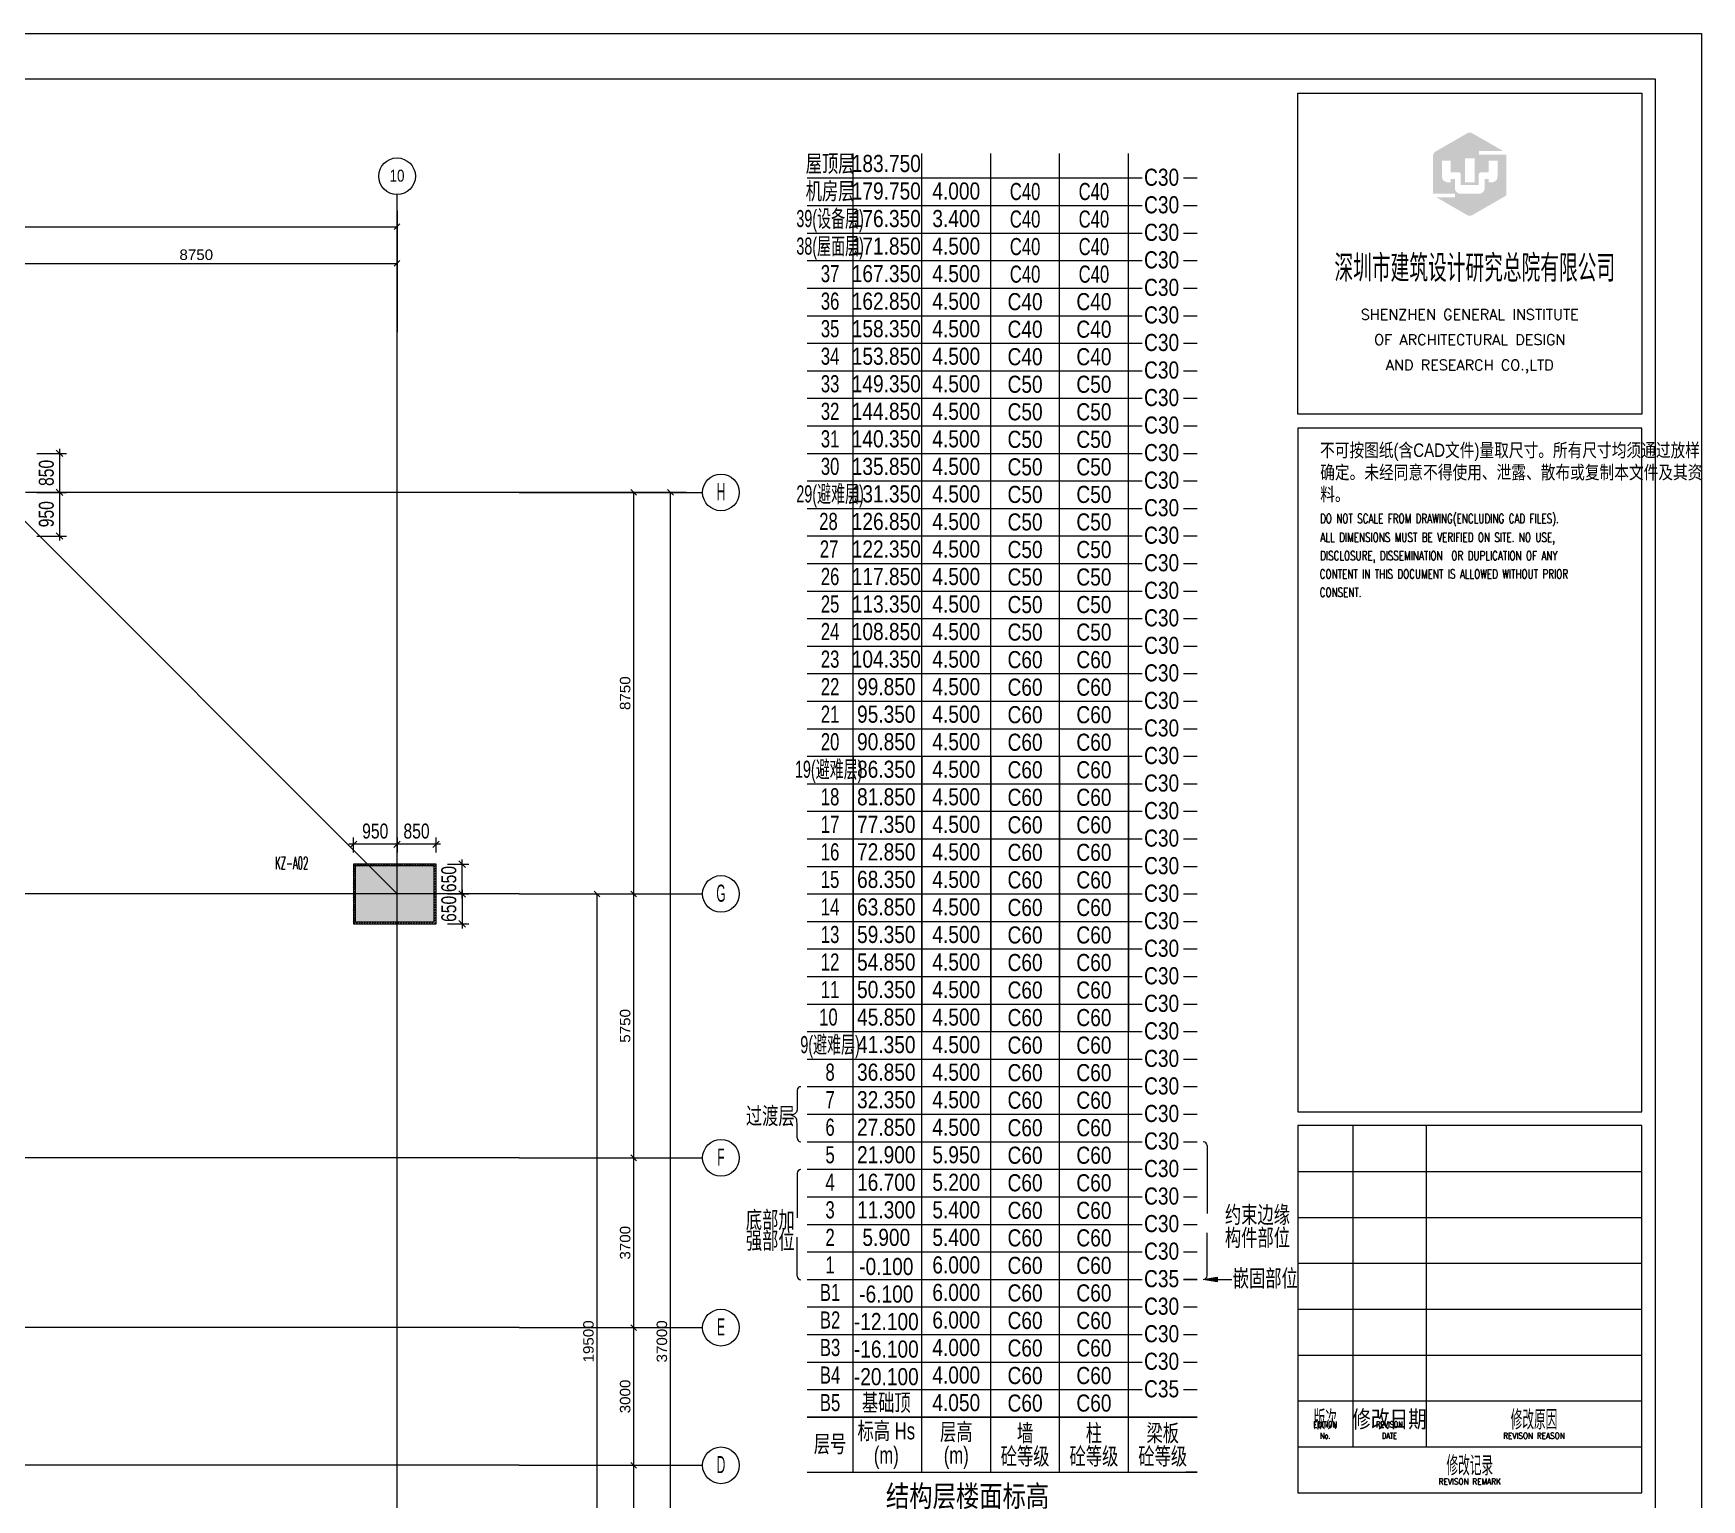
# Model space of a CAD drawing. Header units: millimetres. Extents: x 8533 to 398112, y -117646 to 105276.
# Drawn here: x 361755 to 398112, y 50654 to 82604 of the extents above; entities that cross this region are included whole.
import ezdxf

# ---------------------------------------------------------------- set-up
doc = ezdxf.new("R2010")
doc.units = ezdxf.units.MM
doc.linetypes.add('IMPORT-A-D0TE-BF$0$DOTE', pattern=[0])
doc.linetypes.add('IMPORT-colu-10F-19F$0$DOTE', pattern=[0])
for name, color, linetype, lineweight in [('A-D0TE-BF$0$A-Axis', 3, 'Continuous', 13), ('A-D0TE-BF$0$A-Axis-GRID', 1, 'IMPORT-A-D0TE-BF$0$DOTE', 13), ('A-D0TE-BF$0$A-Axis-结构用', 3, 'Continuous', 13), ('A1$0$TK', 4, 'Continuous', 13), ('A1$0$VHBoundary', 4, 'Continuous', 13), ('colu-10F-19F$0$A-Axis-grid', 1, 'IMPORT-colu-10F-19F$0$DOTE', 13), ('colu-10F-19F$0$S-COLU-STEEL', 104, 'Continuous', 13), ('colu-10F-19F$0$S-hatch', 253, 'Continuous', 13), ('S-colu_text', 7, 'Continuous', 13), ('S-dim', 3, 'Continuous', 13), ('S-text', 7, 'Continuous', 13), ('XR-层高表$0$-S-table', 103, 'Continuous', 13), ('XR-层高表$0$-S-text', 7, 'Continuous', 13), ('塔楼_STR_10F-19F_墙住_20241022_20250305_dwg', 8, 'Continuous', 13)]:
    doc.layers.add(name, color=color, linetype=linetype, lineweight=lineweight)
doc.styles.add('Arial_10', font='arial.ttf', dxfattribs={"width": 0.75, "height": 326.200771})
doc.styles.add('Arial_15', font='arial.ttf', dxfattribs={"width": 0.8, "height": 2.935807})
doc.styles.add('Arial_16', font='arial.ttf', dxfattribs={"width": 0.8, "height": 3.728009})
doc.styles.add('Arial_17', font='arial.ttf', dxfattribs={"width": 0.6, "height": 3.728009})
doc.styles.add('Arial_18', font='arial.ttf', dxfattribs={"width": 0.8, "height": 298.240705})
doc.styles.add('Arial_19', font='arial.ttf', dxfattribs={"width": 0.8, "height": 372.800881})
doc.styles.add('Arial_2', font='arial.ttf', dxfattribs={"width": 0.5, "height": 326.200771})
doc.styles.add('Arial_3', font='arial.ttf', dxfattribs={"width": 1.035349, "height": 252.601612})
doc.styles.add('Arial_4', font='arial.ttf', dxfattribs={"width": 0.697103, "height": 202.912576})
doc.styles.add('Arial_5', font='arial.ttf', dxfattribs={"width": 0.8, "height": 326.200771})
doc.styles.add('RomanC', font='romanc__.ttf', dxfattribs={"width": 0.9, "height": 1.3})
doc.styles.add('RomanC_1', font='romanc__.ttf', dxfattribs={"height": 2.3})
doc.styles.add('RomanC_2', font='romanc__.ttf', dxfattribs={"width": 0.7, "height": 2})
doc.styles.add('RomanC_3', font='romanc__.ttf', dxfattribs={"width": 0.8, "height": 1.3})
doc.styles.add('RomanD', font='romand__.ttf', dxfattribs={"width": 0.5, "height": 450})
doc.styles.add('黑体', font='simhei.ttf', dxfattribs={"width": 0.575, "height": 5.2})

# ---------------------------------------------------------------- blocks, each defined once
blk = doc.blocks.new('塔楼_STR_10F-19F_墙住_20241022_20250305_dwg_A-D0TE-BF-1618069-10F_STR_45_850_')
at = {"layer": 'A-D0TE-BF$0$A-Axis'}
for p, q in [((36938, 14478), (37062, 14601)), ((0, 14539), (37000, 14539)), ((37000, 12239), (37000, 14089)), ((0, 13739), (37000, 13739)), ((36938, 13678), (37062, 13801)), ((39660, 8750), (42510, 8750)), ((42098, 8812), (42222, 8688)), ((42160, -28250), (42160, 8750)), ((42898, 8812), (43022, 8688)), ((42960, -28250), (42960, 8750)), ((39660, 0), (43660, 0)), ((41810, 0), (42510, 0)), ((42098, 62), (42222, -62)), ((39660, -5750), (43660, -5750)), ((41810, -5750), (42510, -5750)), ((42098, -5688), (42222, -5812)), ((39660, -9450), (43660, -9450)), ((41810, -9450), (42510, -9450)), ((42098, -9388), (42222, -9512)), ((39660, -12450), (43660, -12450)), ((41810, -12450), (42510, -12450)), ((42098, -12388), (42222, -12512))]:
    blk.add_line(p, q, dxfattribs=at)
at = {"layer": 'A-D0TE-BF$0$A-Axis', "flags": 128}
for points in [[(37000, 14889), (37000, 12239), (37000, 15239)], [(43310, 8750), (39660, 8750), (43660, 8750)]]:
    blk.add_lwpolyline(points, dxfattribs=at)
at = {"layer": 'A-D0TE-BF$0$A-Axis'}
for centre in [(37000, 15639), (44060, 8750), (44060, 0), (44060, -5750), (44060, -9450), (44060, -12450)]:
    blk.add_circle(centre, 400, dxfattribs=at)
at = {"layer": 'A-D0TE-BF$0$A-Axis-GRID', "linetype": 'Continuous'}
for p, q in [((37000, 650), (37000, 12239)), ((39660, 8750), (28900, 8750)), ((37000, -650), (37000, 650)), ((36050, 0), (28650, 0)), ((37850, 0), (36050, 0)), ((39660, 0), (37850, 0)), ((37000, -18850), (37000, -650)), ((39660, -5750), (28650, -5750)), ((39660, -9450), (28650, -9450)), ((39660, -12450), (28650, -12450))]:
    blk.add_line(p, q, dxfattribs=at)
at = {"layer": 'A-D0TE-BF$0$A-Axis-结构用'}
for p, q in [((40478, 0), (41710, 0)), ((41298, 62), (41422, -62)), ((41360, -19500), (41360, 0))]:
    blk.add_line(p, q, dxfattribs=at)
at = {"layer": 'A-D0TE-BF$0$A-Axis', "color": 7, "attachment_point": 2, "line_spacing_factor": 0.941778}
for s, insert, char_height, width, style in [('10', (37000, 15782), 261, 490.33, 'Arial_5'), ('8750', (32625, 14043), 228.3, 858.09, 'Arial_3'), ('\\fArial|b0|i0|c134|p34|;H', (44060, 8953), 372.8, 350.24, 'Arial_2'), ('\\fArial|b0|i0|c134|p34|;G', (44060, 203), 372.8, 350.24, 'Arial_2'), ('\\fArial|b0|i0|c134|p34|;F', (44060, -5547), 372.8, 350.24, 'Arial_2'), ('\\fArial|b0|i0|c134|p34|;E', (44060, -9247), 372.8, 350.24, 'Arial_2'), ('\\fArial|b0|i0|c134|p34|;D', (44060, -12247), 372.8, 350.24, 'Arial_2')]:
    blk.add_mtext(s, dxfattribs=dict(at, insert=insert, char_height=char_height, width=width, style=style))
at = {"layer": 'A-D0TE-BF$0$A-Axis', "color": 7, "char_height": 228.3, "attachment_point": 2, "rotation": 90, "line_spacing_factor": 0.941778, "style": 'Arial_3'}
for s, insert, width in [('8750', (41857, 4375), 858.09), ('5750', (41857, -2875), 858.09), ('3700', (41857, -7600), 858.09), ('37000', (42657, -9750), 1072.61), ('3000', (41857, -10950), 858.09)]:
    blk.add_mtext(s, dxfattribs=dict(at, insert=insert, width=width))
at = {"layer": 'A-D0TE-BF$0$A-Axis-结构用', "color": 7, "insert": (41057, -9750), "char_height": 228.3, "width": 1072.61, "attachment_point": 2, "rotation": 90, "line_spacing_factor": 0.941778, "style": 'Arial_3'}
blk.add_mtext('19500', dxfattribs=at)
blk = doc.blocks.new('塔楼_STR_10F-19F_墙住_20241022_20250305_dwg__ArchTick-1618071-10F_STR_45_850_')
at = {"layer": 'S-dim'}
blk.add_line((-0.71, -0.71), (0.71, 0.71), dxfattribs=at)
blk = doc.blocks.new('塔楼_STR_10F-19F_墙住_20241022_20250305_dwg_colu-10F-19F-1618073-10F_STR_45_850_')
at = {"layer": 'colu-10F-19F$0$S-hatch'}
h = blk.add_hatch(dxfattribs=at)
h.set_pattern_fill('FP_16', color=256, style=0, pattern_type=2)
h.set_pattern_definition([(45, (0, 50), (-28.28427, 28.28427), [])])
h.paths.add_polyline_path([(36090, -650), (37850, -650), (37850, 650), (36050, 650), (36050, -650)], flags=0)
h.paths.add_polyline_path([(37310, -610), (36090, -610), (36090, 610), (37810, 610), (37810, -610)], flags=0)
blk.add_hatch(color=256, dxfattribs=at).paths.add_polyline_path([(36090, -610), (37810, -610), (37810, 610), (36090, 610), (36090, 200)], flags=0)
at = {"layer": 'colu-10F-19F$0$A-Axis-grid', "linetype": 'Continuous'}
blk.add_line((28256, 8750), (37000, 0), dxfattribs=at)
at = {"layer": 'colu-10F-19F$0$S-COLU-STEEL', "flags": 128}
for points in [[(37850, 650), (36050, 650), (36050, -650), (37850, -650)], [(37810, 610), (36090, 610), (36090, -610), (37810, -610)]]:
    blk.add_lwpolyline(points, close=True, dxfattribs=at)
blk = doc.blocks.new('塔楼_STR_10F-19F_墙住_20241022_20250305_dwg-1618068-10F_STR_45_850_')
at = {"layer": 'A1$0$TK'}
h = blk.add_hatch(color=256, dxfattribs=at)
h.paths.add_polyline_path([(60379, 554776), (60405, 554779), (60429, 554789), (61179, 555222), (61179, 556106), (60579, 556106), (60579, 556186), (61110, 556186), (60429, 556579), (60405, 556589), (60379, 556592), (60354, 556589), (60329, 556579), (59629, 556175), (59609, 556159), (59593, 556138), (59583, 556114), (59579, 556088), (59579, 555262), (60059, 555261), (60059, 555182), (59649, 555182), (60329, 554789), (60354, 554779)], flags=0)
h.paths.add_polyline_path([(60179, 555257), (60145, 555262), (60117, 555274), (60091, 555294), (60071, 555319), (60059, 555350), (60054, 555382), (60054, 555577), (59964, 555577), (59964, 555507), (59899, 555507), (59867, 555511), (59837, 555524), (59811, 555544), (59791, 555569), (59779, 555600), (59774, 555632), (59774, 555977), (59964, 555977), (59964, 555727), (60134, 555727), (60146, 555724), (60159, 555718), (60169, 555709), (60177, 555698), (60182, 555686), (60184, 555672), (60184, 555447), (60574, 555447), (60574, 555669), (60576, 555683), (60581, 555696), (60588, 555708), (60599, 555717), (60612, 555724), (60626, 555727), (60704, 555727), (60794, 555727), (60794, 555977), (60984, 555977), (60984, 555632), (60980, 555600), (60968, 555569), (60948, 555544), (60922, 555524), (60892, 555511), (60859, 555507), (60794, 555507), (60794, 555577), (60704, 555577), (60704, 555382), (60700, 555350), (60688, 555319), (60668, 555294), (60642, 555274), (60612, 555261), (60579, 555257), (60329, 555257)], flags=0)
h.paths.add_polyline_path([(60484, 555507), (60274, 555507), (60274, 556027), (60484, 556027), (60484, 555511)], flags=0)
at = {"layer": 'XR-层高表$0$-S-text'}
blk.add_hatch(color=256, dxfattribs=at).paths.add_polyline_path([(54872, 531551), (54572, 531601), (54872, 531651)], flags=0)
at = {"layer": 'A1$0$TK'}
for p, q in [((57829, 534952), (57829, 527952)), ((59429, 534952), (59429, 527952)), ((56629, 533952), (64129, 533952)), ((56629, 532952), (64129, 532952)), ((56629, 531952), (64129, 531952)), ((56629, 530952), (64129, 530952)), ((56629, 529952), (64129, 529952)), ((56629, 528952), (64129, 528952)), ((56629, 527952), (64129, 527952))]:
    blk.add_line(p, q, dxfattribs=at)
at = {"layer": 'A1$0$TK', "flags": 128}
for points in [[(-18671, 558752), (65429, 558752), (65429, 499352), (-18671, 499352)], [(-16171, 557752), (-16171, 500352), (64429, 500352), (64429, 557752)], [(56629, 557452), (64129, 557452), (64129, 550452), (56629, 550452)], [(56629, 535252), (64129, 535252), (64129, 550152), (56629, 550152)], [(56629, 526952), (64129, 526952), (64129, 534952), (56629, 534952)]]:
    blk.add_lwpolyline(points, close=True, dxfattribs=at)
at = {"layer": 'A1$0$VHBoundary', "flags": 128}
blk.add_lwpolyline([(-18671, 558752), (65429, 558752), (65429, 499352), (-18671, 499352)], close=True, dxfattribs=at)
at = {"layer": 'S-dim'}
for p, q in [((29150, 549600), (29796, 549600)), ((29646, 549700), (29646, 548650)), ((29646, 548850), (29646, 547700)), ((29150, 547800), (29796, 547800)), ((37100, 541082), (35950, 541082)), ((36050, 540900), (36050, 541232)), ((37950, 541082), (36900, 541082)), ((37850, 540900), (37850, 541232)), ((38100, 540650), (38568, 540650)), ((38100, 539350), (38568, 539350))]:
    blk.add_line(p, q, dxfattribs=at)
at = {"layer": 'S-dim', "flags": 128}
for points in [[(29796, 548750), (29150, 548750)], [(37000, 541232), (37000, 540900)], [(38568, 540000), (38100, 540000)]]:
    blk.add_lwpolyline(points, close=True, dxfattribs=at)
for points in [[(38418, 540100), (38418, 540000), (38418, 540650), (38418, 540750)], [(38418, 539900), (38418, 540000), (38418, 539350), (38418, 539250)]]:
    blk.add_lwpolyline(points, dxfattribs=at)
at = {"layer": 'S-text', "color": 1}
for p, q in [((46938, 543001), (46938, 537013)), ((48438, 543001), (48438, 537013)), ((49938, 543001), (49938, 537013)), ((51438, 543001), (51438, 537013)), ((52938, 543001), (52938, 537013))]:
    blk.add_line(p, q, dxfattribs=at)
at = {"layer": 'XR-层高表$0$-S-table'}
for p, q in [((46938, 527401), (46938, 556132)), ((48438, 527401), (48438, 556132)), ((49938, 527401), (49938, 556132)), ((51438, 527401), (51438, 556132)), ((52938, 527401), (52938, 556132)), ((45938, 555601), (53238, 555601)), ((54138, 555601), (54438, 555601)), ((45938, 555001), (53238, 555001)), ((54138, 555001), (54438, 555001)), ((45938, 554401), (53238, 554401)), ((54138, 554401), (54438, 554401)), ((45938, 553801), (53238, 553801)), ((54138, 553801), (54438, 553801)), ((45938, 553201), (53238, 553201)), ((54138, 553201), (54438, 553201)), ((45938, 552601), (53238, 552601)), ((54138, 552601), (54438, 552601)), ((45938, 552001), (53238, 552001)), ((54138, 552001), (54438, 552001)), ((45938, 551401), (53238, 551401)), ((54138, 551401), (54438, 551401)), ((45938, 550801), (53238, 550801)), ((54138, 550801), (54438, 550801)), ((45938, 550201), (53238, 550201)), ((54138, 550201), (54438, 550201)), ((45938, 549601), (53238, 549601)), ((54138, 549601), (54438, 549601)), ((45938, 549001), (53238, 549001)), ((54138, 549001), (54438, 549001)), ((45938, 548401), (53238, 548401)), ((54138, 548401), (54438, 548401)), ((45938, 547801), (53238, 547801)), ((54138, 547801), (54438, 547801)), ((45938, 547201), (53238, 547201)), ((54138, 547201), (54438, 547201)), ((45938, 546601), (53238, 546601)), ((54138, 546601), (54438, 546601)), ((45938, 546001), (53238, 546001)), ((54138, 546001), (54438, 546001)), ((45938, 545401), (53238, 545401)), ((54138, 545401), (54438, 545401)), ((45938, 544801), (53238, 544801)), ((54138, 544801), (54438, 544801)), ((45938, 544201), (53238, 544201)), ((54138, 544201), (54438, 544201)), ((45938, 543601), (53238, 543601)), ((54138, 543601), (54438, 543601)), ((45938, 543001), (53238, 543001)), ((54138, 543001), (54438, 543001)), ((45938, 542401), (53238, 542401)), ((54138, 542401), (54438, 542401)), ((45938, 541801), (53238, 541801)), ((54138, 541801), (54438, 541801)), ((45938, 541201), (53238, 541201)), ((54138, 541201), (54438, 541201)), ((45938, 540601), (53238, 540601)), ((54138, 540601), (54438, 540601)), ((45938, 540001), (53238, 540001)), ((54138, 540001), (54438, 540001)), ((45938, 539401), (53238, 539401)), ((54138, 539401), (54438, 539401)), ((45938, 538801), (53238, 538801)), ((54138, 538801), (54438, 538801)), ((45938, 538201), (53238, 538201)), ((54138, 538201), (54438, 538201)), ((45938, 537601), (53238, 537601)), ((54138, 537601), (54438, 537601)), ((45938, 537001), (53238, 537001)), ((54138, 537001), (54438, 537001)), ((45938, 536401), (53238, 536401)), ((54138, 536401), (54438, 536401)), ((45718, 535719), (45718, 535422)), ((45938, 535801), (53238, 535801)), ((54138, 535801), (54438, 535801)), ((45938, 535201), (53238, 535201)), ((54138, 535201), (54438, 535201)), ((45718, 534683), (45718, 535001)), ((45938, 534601), (53238, 534601)), ((54138, 534601), (54438, 534601)), ((54653, 534519), (54653, 533036)), ((45722, 533913), (45722, 532941)), ((45938, 534001), (53238, 534001)), ((54138, 534001), (54438, 534001)), ((45938, 533401), (53238, 533401)), ((54138, 533401), (54438, 533401)), ((45938, 532801), (53238, 532801)), ((54138, 532801), (54438, 532801)), ((45722, 531675), (45722, 532520)), ((54653, 531682), (54653, 532615)), ((45938, 532201), (53238, 532201)), ((54138, 532201), (54438, 532201)), ((45938, 531601), (53238, 531601)), ((45938, 531001), (53238, 531001)), ((54138, 531001), (54438, 531001)), ((45938, 530401), (53238, 530401)), ((54138, 530401), (54438, 530401)), ((45938, 529801), (53238, 529801)), ((54138, 529801), (54438, 529801)), ((45938, 529201), (53238, 529201)), ((54138, 529201), (54438, 529201))]:
    blk.add_line(p, q, dxfattribs=at)
at = {"layer": 'XR-层高表$0$-S-table', "flags": 128}
for points in [[(54438, 531601), (54138, 531601)], [(54438, 528601), (45938, 528601)]]:
    blk.add_lwpolyline(points, close=True, dxfattribs=at)
blk.add_lwpolyline([(45938, 527401), (54438, 527401), (54188, 527401)], dxfattribs=at)
at = {"layer": 'XR-层高表$0$-S-table'}
for centre, start, end in [((45799, 535719), 90, 180), ((45799, 534683), 180, 270), ((54572, 534519), 0, 90), ((45803, 533913), 90, 180), ((45803, 531675), 180, 270), ((54572, 531682), 270, 0)]:
    blk.add_arc(centre, 81.2, start, end, dxfattribs=at)
for points, knots in [([(45718, 535422), (45723, 535335), (45731, 535215), (45624, 535190), (45602, 535176)], [0, 0, 0, 0, 216.521367, 295.513894, 295.513894, 295.513894, 295.513894]), ([(45718, 535001), (45717, 535055), (45715, 535133), (45628, 535166), (45602, 535176)], [0.000353, 0.000353, 0.000353, 0.000353, 182.068607, 261.061135, 261.061135, 261.061135, 261.061135])]:
    blk.add_open_spline(points, degree=3, knots=knots, dxfattribs=at)
at = {"layer": 'XR-层高表$0$-S-text'}
for p, q in [((54572, 531601), (54872, 531651)), ((54872, 531551), (54572, 531601)), ((54872, 531651), (54872, 531551)), ((54872, 531601), (55192, 531601))]:
    blk.add_line(p, q, dxfattribs=at)
for name in ['塔楼_STR_10F-19F_墙住_20241022_20250305_dwg_A-D0TE-BF-1618069-10F_STR_45_850_', '塔楼_STR_10F-19F_墙住_20241022_20250305_dwg_colu-10F-19F-1618073-10F_STR_45_850_']:
    blk.add_blockref(name, (0, 540000))
at = {"xscale": 100, "yscale": 100, "zscale": 100}
for p, rotation in [((29646, 549600), 90), ((29646, 548750), 90), ((29646, 548750), 270), ((29646, 547800), 270), ((36050, 541082), 180), ((37000, 541082), 180), ((38418, 540650), 270), ((38418, 540000), 90), ((38418, 540000), 270), ((38418, 539350), 90)]:
    blk.add_blockref('塔楼_STR_10F-19F_墙住_20241022_20250305_dwg__ArchTick-1618071-10F_STR_45_850_', p, dxfattribs=dict(at, rotation=rotation))
for p in [(37000, 541082), (37850, 541082)]:
    blk.add_blockref('塔楼_STR_10F-19F_墙住_20241022_20250305_dwg__ArchTick-1618071-10F_STR_45_850_', p, dxfattribs=at)
at = {"layer": 'A1$0$TK'}
for s, insert, char_height, width, attachment_point, line_spacing_factor, style in [('深圳市建筑设计研究总院有限公司', (60489, 553914), 520, 7961.49, 2, 0.872751, '黑体'), ('SHENZHEN GENERAL INSTITUTE', (60379, 552742), 230, 6913.56, 2, 1.125357, 'RomanC_1'), ('OF ARCHITECTURAL DESIGN', (60379, 552192), 230, 6043.87, 2, 1.125357, 'RomanC_1'), ('AND RESEARCH CO.,LTD', (60379, 551642), 230, 5190.65, 2, 1.125357, 'RomanC_1'), ('不可按图纸(含CAD文件)量取尺寸。所有尺寸均须通过放样', (57116, 549817), 293.58, 11155.39, 1, 0.941778, 'Arial_18'), ('确定。未经同意不得使用、泄露、散布或复制本文件及其资', (57120, 549335), 293.58, 11374.13, 1, 0.941778, 'Arial_18'), ('料。', (57120, 548857), 293.6, 874.93, 1, 0.941778, 'Arial_18'), ('DO NOT SCALE FROM DRAWING(ENCLUDING CAD FILES).', (57116, 548280), 200, 7343.35, 1, 1.125357, 'RomanC_2'), ('ALL DIMENSIONS MUST BE VERIFIED ON SITE. NO USE,', (57123, 547872), 200, 7352.89, 1, 1.125357, 'RomanC_2'), ('DISCLOSURE, DISSEMINATION  OR DUPLICATION OF ANY', (57116, 547472), 200, 7367.21, 1, 1.125357, 'RomanC_2'), ('CONTENT IN THIS DOCUMENT IS ALLOWED WITHOUT PRIOR', (57109, 547072), 200, 7753.7, 1, 1.125357, 'RomanC_2'), ('CONSENT.', (57109, 546672), 200, 1235.82, 1, 1.125357, 'RomanC_2'), ('版次', (57229, 528743), 372.8, 1400.96, 2, 0.941778, 'Arial_2'), ('修改日期', (58629, 528743), 372.8, 2222.22, 2, 0.941778, 'Arial_19'), ('修改原因', (61779, 528743), 372.8, 2801.93, 2, 0.941778, 'Arial_2'), ('EDITION\\PNo.', (57229, 528504), 130, 756.73, 2, 1.125357, 'RomanC_3'), ('REVISON\\PDATE', (58629, 528504), 130, 815.66, 2, 1.125357, 'RomanC_3'), ('REVISON REASON', (61779, 528260), 130, 1894.94, 2, 1.125357, 'RomanC'), ('修改记录', (60379, 527743), 372.8, 2801.93, 2, 0.941778, 'Arial_2'), ('REVISON REMARK', (60379, 527260), 130, 1919.75, 2, 1.125357, 'RomanC')]:
    blk.add_mtext(s, dxfattribs=dict(at, insert=insert, char_height=char_height, width=width, attachment_point=attachment_point, line_spacing_factor=line_spacing_factor, style=style))
at = {"layer": 'S-colu_text', "insert": (34344, 540809), "char_height": 270, "width": 1320.1, "attachment_point": 1, "line_spacing_factor": 1.146391, "style": 'RomanD'}
blk.add_mtext('KZ-A02', dxfattribs=at)
at = {"layer": 'S-dim', "color": 7, "char_height": 326.2, "width": 681.54, "attachment_point": 2, "rotation": 90, "line_spacing_factor": 0.941778, "style": 'Arial_10'}
for s, insert in [('850', (29193, 549175)), ('950', (29193, 548275)), ('650', (37965, 540325)), ('650', (37965, 539675))]:
    blk.add_mtext(s, dxfattribs=dict(at, insert=insert))
at = {"layer": 'S-dim', "color": 7, "char_height": 326.2, "width": 681.54, "attachment_point": 2, "line_spacing_factor": 0.941778, "style": 'Arial_10'}
for s, insert in [('950', (36525, 541534)), ('850', (37425, 541534))]:
    blk.add_mtext(s, dxfattribs=dict(at, insert=insert))
at = {"layer": 'XR-层高表$0$-S-text', "line_spacing_factor": 0.941778}
for s, insert, char_height, width, attachment_point, style in [('屋顶层', (46438, 556104), 372.8, 1449.27, 2, 'Arial_4'), ('183.750', (47663, 556104), 372.8, 1437.19, 2, 'Arial_16'), ('机房层', (46438, 555504), 372.8, 1449.27, 2, 'Arial_4'), ('C30', (53663, 555804), 372.8, 615.94, 2, 'Arial_16'), ('179.750', (47663, 555504), 372.8, 1437.19, 2, 'Arial_16'), ('4.000', (49188, 555504), 372.8, 1026.57, 2, 'Arial_16'), ('C40', (50688, 555493), 372.8, 724.64, 2, 'Arial_4'), ('C40', (52188, 555493), 372.8, 724.64, 2, 'Arial_4'), ('C30', (53663, 555204), 372.8, 615.94, 2, 'Arial_16'), ('39(设备层)', (46438, 554904), 372.8, 1570.04, 2, 'Arial_17'), ('176.350', (47663, 554904), 372.8, 1437.19, 2, 'Arial_16'), ('3.400', (49188, 554904), 372.8, 1026.57, 2, 'Arial_16'), ('C40', (50688, 554893), 372.8, 724.64, 2, 'Arial_4'), ('C40', (52188, 554893), 372.8, 724.64, 2, 'Arial_4'), ('C30', (53663, 554604), 372.8, 615.94, 2, 'Arial_16'), ('38(屋面层)', (46438, 554304), 372.8, 1570.04, 2, 'Arial_17'), ('171.850', (47663, 554304), 372.8, 1437.19, 2, 'Arial_16'), ('4.500', (49188, 554304), 372.8, 1026.57, 2, 'Arial_16'), ('C40', (50688, 554293), 372.8, 724.64, 2, 'Arial_4'), ('C40', (52188, 554293), 372.8, 724.64, 2, 'Arial_4'), ('C30', (53663, 554004), 372.8, 615.94, 2, 'Arial_16'), ('37', (46438, 553704), 372.8, 483.09, 2, 'Arial_4'), ('167.350', (47663, 553704), 372.8, 1437.19, 2, 'Arial_16'), ('4.500', (49188, 553704), 372.8, 1026.57, 2, 'Arial_16'), ('C40', (50688, 553693), 372.8, 724.64, 2, 'Arial_4'), ('C40', (52188, 553693), 372.8, 724.64, 2, 'Arial_4'), ('C30', (53663, 553404), 372.8, 615.94, 2, 'Arial_16'), ('36', (46438, 553104), 372.8, 483.09, 2, 'Arial_4'), ('162.850', (47663, 553104), 372.8, 1437.19, 2, 'Arial_16'), ('4.500', (49188, 553104), 372.8, 1026.57, 2, 'Arial_16'), ('C40', (50688, 553093), 372.8, 615.94, 2, 'Arial_16'), ('C40', (52188, 553093), 372.8, 615.94, 2, 'Arial_16'), ('C30', (53663, 552804), 372.8, 615.94, 2, 'Arial_16'), ('35', (46438, 552504), 372.8, 483.09, 2, 'Arial_4'), ('158.350', (47663, 552504), 372.8, 1437.19, 2, 'Arial_16'), ('4.500', (49188, 552504), 372.8, 1026.57, 2, 'Arial_16'), ('C40', (50688, 552493), 372.8, 615.94, 2, 'Arial_16'), ('C40', (52188, 552493), 372.8, 615.94, 2, 'Arial_16'), ('34', (46438, 551904), 372.8, 483.09, 2, 'Arial_4'), ('153.850', (47663, 551904), 372.8, 1437.19, 2, 'Arial_16'), ('4.500', (49188, 551904), 372.8, 1026.57, 2, 'Arial_16'), ('C30', (53663, 552204), 372.8, 615.94, 2, 'Arial_16'), ('C40', (50688, 551893), 372.8, 615.94, 2, 'Arial_16'), ('C40', (52188, 551893), 372.8, 615.94, 2, 'Arial_16'), ('C30', (53663, 551604), 372.8, 615.94, 2, 'Arial_16'), ('33', (46438, 551304), 372.8, 483.09, 2, 'Arial_4'), ('149.350', (47663, 551304), 372.8, 1437.19, 2, 'Arial_16'), ('4.500', (49188, 551304), 372.8, 1026.57, 2, 'Arial_16'), ('C50', (50688, 551293), 372.8, 615.94, 2, 'Arial_16'), ('C50', (52188, 551293), 372.8, 615.94, 2, 'Arial_16'), ('C30', (53663, 551004), 372.8, 615.94, 2, 'Arial_16'), ('32', (46438, 550704), 372.8, 483.09, 2, 'Arial_4'), ('144.850', (47663, 550704), 372.8, 1437.19, 2, 'Arial_16'), ('4.500', (49188, 550704), 372.8, 1026.57, 2, 'Arial_16'), ('C50', (50688, 550693), 372.8, 615.94, 2, 'Arial_16'), ('C50', (52188, 550693), 372.8, 615.94, 2, 'Arial_16'), ('31', (46438, 550104), 372.8, 483.09, 2, 'Arial_4'), ('140.350', (47663, 550104), 372.8, 1437.19, 2, 'Arial_16'), ('4.500', (49188, 550104), 372.8, 1026.57, 2, 'Arial_16'), ('C50', (50688, 550093), 372.8, 615.94, 2, 'Arial_16'), ('C50', (52188, 550093), 372.8, 615.94, 2, 'Arial_16'), ('C30', (53663, 550404), 372.8, 615.94, 2, 'Arial_16'), ('C30', (53663, 549804), 372.8, 615.94, 2, 'Arial_16'), ('30', (46438, 549504), 372.8, 483.09, 2, 'Arial_4'), ('135.850', (47663, 549504), 372.8, 1437.19, 2, 'Arial_16'), ('4.500', (49188, 549504), 372.8, 1026.57, 2, 'Arial_16'), ('C50', (50688, 549493), 372.8, 615.94, 2, 'Arial_16'), ('C50', (52188, 549493), 372.8, 615.94, 2, 'Arial_16'), ('C30', (53663, 549204), 372.8, 615.94, 2, 'Arial_16'), ('29(避难层)', (46438, 548904), 372.8, 1570.04, 2, 'Arial_17'), ('131.350', (47663, 548904), 372.8, 1437.19, 2, 'Arial_16'), ('4.500', (49188, 548904), 372.8, 1026.57, 2, 'Arial_16'), ('C50', (50688, 548893), 372.8, 615.94, 2, 'Arial_16'), ('C50', (52188, 548893), 372.8, 615.94, 2, 'Arial_16'), ('28', (46403, 548304), 372.8, 483.09, 2, 'Arial_4'), ('126.850', (47663, 548304), 372.8, 1437.19, 2, 'Arial_16'), ('4.500', (49188, 548304), 372.8, 1026.57, 2, 'Arial_16'), ('C50', (50688, 548293), 372.8, 615.94, 2, 'Arial_16'), ('C50', (52188, 548293), 372.8, 615.94, 2, 'Arial_16'), ('C30', (53663, 548604), 372.8, 615.94, 2, 'Arial_16'), ('C30', (53663, 548004), 372.8, 615.94, 2, 'Arial_16'), ('27', (46416, 547704), 372.8, 483.09, 2, 'Arial_4'), ('122.350', (47663, 547704), 372.8, 1437.19, 2, 'Arial_16'), ('4.500', (49188, 547704), 372.8, 1026.57, 2, 'Arial_16'), ('C50', (50688, 547693), 372.8, 615.94, 2, 'Arial_16'), ('C50', (52188, 547693), 372.8, 615.94, 2, 'Arial_16'), ('C30', (53663, 547404), 372.8, 615.94, 2, 'Arial_16'), ('26', (46438, 547104), 372.8, 483.09, 2, 'Arial_4'), ('117.850', (47663, 547104), 372.8, 1437.19, 2, 'Arial_16'), ('4.500', (49188, 547104), 372.8, 1026.57, 2, 'Arial_16'), ('C50', (50688, 547093), 372.8, 615.94, 2, 'Arial_16'), ('C50', (52188, 547093), 372.8, 615.94, 2, 'Arial_16'), ('25', (46438, 546504), 372.8, 483.09, 2, 'Arial_4'), ('113.350', (47663, 546504), 372.8, 1437.19, 2, 'Arial_16'), ('4.500', (49188, 546504), 372.8, 1026.57, 2, 'Arial_16'), ('C50', (50688, 546493), 372.8, 615.94, 2, 'Arial_16'), ('C50', (52188, 546493), 372.8, 615.94, 2, 'Arial_16'), ('C30', (53663, 546804), 372.8, 615.94, 2, 'Arial_16'), ('C30', (53663, 546204), 372.8, 615.94, 2, 'Arial_16'), ('24', (46438, 545904), 372.8, 483.09, 2, 'Arial_4'), ('108.850', (47663, 545904), 372.8, 1437.19, 2, 'Arial_16'), ('4.500', (49188, 545904), 372.8, 1026.57, 2, 'Arial_16'), ('C50', (50688, 545893), 372.8, 615.94, 2, 'Arial_16'), ('C50', (52188, 545893), 372.8, 615.94, 2, 'Arial_16'), ('C30', (53663, 545604), 372.8, 615.94, 2, 'Arial_16'), ('23', (46438, 545304), 372.8, 483.09, 2, 'Arial_4'), ('104.350', (47663, 545304), 372.8, 1437.19, 2, 'Arial_16'), ('4.500', (49188, 545304), 372.8, 1026.57, 2, 'Arial_16'), ('C60', (50688, 545293), 372.8, 615.94, 2, 'Arial_16'), ('C60', (52188, 545293), 372.8, 615.94, 2, 'Arial_16'), ('C30', (53663, 545004), 372.8, 615.94, 2, 'Arial_16'), ('22', (46438, 544704), 372.8, 483.09, 2, 'Arial_4'), ('99.850', (47663, 544704), 372.8, 1231.88, 2, 'Arial_16'), ('4.500', (49188, 544704), 372.8, 1026.57, 2, 'Arial_16'), ('C60', (50688, 544693), 372.8, 615.94, 2, 'Arial_16'), ('C60', (52188, 544693), 372.8, 615.94, 2, 'Arial_16'), ('C30', (53663, 544404), 372.8, 615.94, 2, 'Arial_16'), ('21', (46438, 544104), 372.8, 483.09, 2, 'Arial_4'), ('95.350', (47663, 544104), 372.8, 1231.88, 2, 'Arial_16'), ('4.500', (49188, 544104), 372.8, 1026.57, 2, 'Arial_16'), ('C60', (50688, 544093), 372.8, 615.94, 2, 'Arial_16'), ('C60', (52188, 544093), 372.8, 615.94, 2, 'Arial_16'), ('C30', (53663, 543804), 372.8, 615.94, 2, 'Arial_16'), ('20', (46438, 543504), 372.8, 483.09, 2, 'Arial_4'), ('90.850', (47663, 543504), 372.8, 1231.88, 2, 'Arial_16'), ('4.500', (49188, 543504), 372.8, 1026.57, 2, 'Arial_16'), ('C60', (50688, 543493), 372.8, 615.94, 2, 'Arial_16'), ('C60', (52188, 543493), 372.8, 615.94, 2, 'Arial_16'), ('C30', (53663, 543204), 372.8, 615.94, 2, 'Arial_16'), ('19(避难层)', (46408, 542904), 372.8, 1570.04, 2, 'Arial_17'), ('86.350', (47663, 542904), 372.8, 1231.88, 2, 'Arial_16'), ('4.500', (49188, 542904), 372.8, 1026.57, 2, 'Arial_16'), ('C60', (50688, 542893), 372.8, 615.94, 2, 'Arial_16'), ('C60', (52188, 542893), 372.8, 615.94, 2, 'Arial_16'), ('C30', (53663, 542604), 372.8, 615.94, 2, 'Arial_16'), ('18', (46438, 542304), 372.8, 483.09, 2, 'Arial_4'), ('81.850', (47663, 542304), 372.8, 1231.88, 2, 'Arial_16'), ('4.500', (49188, 542304), 372.8, 1026.57, 2, 'Arial_16'), ('C60', (50688, 542293), 372.8, 615.94, 2, 'Arial_16'), ('C60', (52188, 542293), 372.8, 615.94, 2, 'Arial_16'), ('C30', (53663, 542004), 372.8, 615.94, 2, 'Arial_16'), ('17', (46438, 541704), 372.8, 483.09, 2, 'Arial_4'), ('77.350', (47663, 541704), 372.8, 1231.88, 2, 'Arial_16'), ('4.500', (49188, 541704), 372.8, 1026.57, 2, 'Arial_16'), ('C60', (50688, 541693), 372.8, 615.94, 2, 'Arial_16'), ('C60', (52188, 541693), 372.8, 615.94, 2, 'Arial_16'), ('C30', (53663, 541404), 372.8, 615.94, 2, 'Arial_16'), ('16', (46438, 541104), 372.8, 483.09, 2, 'Arial_4'), ('72.850', (47663, 541104), 372.8, 1231.88, 2, 'Arial_16'), ('4.500', (49188, 541104), 372.8, 1026.57, 2, 'Arial_16'), ('C60', (50688, 541093), 372.8, 615.94, 2, 'Arial_16'), ('C60', (52188, 541093), 372.8, 615.94, 2, 'Arial_16'), ('C30', (53663, 540804), 372.8, 615.94, 2, 'Arial_16'), ('15', (46438, 540504), 372.8, 483.09, 2, 'Arial_4'), ('68.350', (47663, 540504), 372.8, 1231.88, 2, 'Arial_16'), ('4.500', (49188, 540504), 372.8, 1026.57, 2, 'Arial_16'), ('C60', (50688, 540493), 372.8, 615.94, 2, 'Arial_16'), ('C60', (52188, 540493), 372.8, 615.94, 2, 'Arial_16'), ('C30', (53663, 540204), 372.8, 615.94, 2, 'Arial_16'), ('14', (46438, 539904), 372.8, 483.09, 2, 'Arial_4'), ('63.850', (47663, 539904), 372.8, 1231.88, 2, 'Arial_16'), ('4.500', (49188, 539904), 372.8, 1026.57, 2, 'Arial_16'), ('C60', (50688, 539893), 372.8, 615.94, 2, 'Arial_16'), ('C60', (52188, 539893), 372.8, 615.94, 2, 'Arial_16'), ('C30', (53663, 539604), 372.8, 615.94, 2, 'Arial_16'), ('13', (46438, 539304), 372.8, 483.09, 2, 'Arial_4'), ('59.350', (47663, 539304), 372.8, 1231.88, 2, 'Arial_16'), ('4.500', (49188, 539304), 372.8, 1026.57, 2, 'Arial_16'), ('C60', (50688, 539293), 372.8, 615.94, 2, 'Arial_16'), ('C60', (52188, 539293), 372.8, 615.94, 2, 'Arial_16'), ('C30', (53663, 539004), 372.8, 615.94, 2, 'Arial_16'), ('12', (46438, 538704), 372.8, 483.09, 2, 'Arial_4'), ('54.850', (47663, 538704), 372.8, 1231.88, 2, 'Arial_16'), ('4.500', (49188, 538704), 372.8, 1026.57, 2, 'Arial_16'), ('C60', (50688, 538693), 372.8, 615.94, 2, 'Arial_16'), ('C60', (52188, 538693), 372.8, 615.94, 2, 'Arial_16'), ('11', (46438, 538104), 372.8, 483.09, 2, 'Arial_4'), ('50.350', (47663, 538104), 372.8, 1231.88, 2, 'Arial_16'), ('4.500', (49188, 538104), 372.8, 1026.57, 2, 'Arial_16'), ('C60', (50688, 538093), 372.8, 615.94, 2, 'Arial_16'), ('C60', (52188, 538093), 372.8, 615.94, 2, 'Arial_16'), ('C30', (53663, 538404), 372.8, 615.94, 2, 'Arial_16'), ('C30', (53663, 537804), 372.8, 615.94, 2, 'Arial_16'), ('10', (46402, 537504), 372.8, 483.09, 2, 'Arial_4'), ('45.850', (47663, 537504), 372.8, 1231.88, 2, 'Arial_16'), ('4.500', (49188, 537504), 372.8, 1026.57, 2, 'Arial_16'), ('C60', (50688, 537493), 372.8, 615.94, 2, 'Arial_16'), ('C60', (52188, 537493), 372.8, 615.94, 2, 'Arial_16'), ('C30', (53663, 537204), 372.8, 615.94, 2, 'Arial_16'), ('9(避难层)', (46438, 536904), 372.8, 1413.04, 2, 'Arial_17'), ('41.350', (47663, 536904), 372.8, 1231.88, 2, 'Arial_16'), ('4.500', (49188, 536904), 372.8, 1026.57, 2, 'Arial_16'), ('C60', (50688, 536893), 372.8, 615.94, 2, 'Arial_16'), ('C60', (52188, 536893), 372.8, 615.94, 2, 'Arial_16'), ('\\fArial|b0|i0|c134|p34|;\\W.7;8', (46438, 536304), 372.8, 241.55, 2, 'Arial_4'), ('36.850', (47663, 536304), 372.8, 1231.88, 2, 'Arial_16'), ('4.500', (49188, 536304), 372.8, 1026.57, 2, 'Arial_16'), ('C60', (50688, 536293), 372.8, 615.94, 2, 'Arial_16'), ('C60', (52188, 536293), 372.8, 615.94, 2, 'Arial_16'), ('C30', (53663, 536604), 372.8, 615.94, 2, 'Arial_16'), ('C30', (53663, 536004), 372.8, 615.94, 2, 'Arial_16'), ('\\fArial|b0|i0|c134|p34|;\\W.7;7', (46438, 535704), 372.8, 241.55, 2, 'Arial_4'), ('32.350', (47663, 535704), 372.8, 1231.88, 2, 'Arial_16'), ('4.500', (49188, 535704), 372.8, 1026.57, 2, 'Arial_16'), ('C60', (50688, 535693), 372.8, 615.94, 2, 'Arial_16'), ('C60', (52188, 535693), 372.8, 615.94, 2, 'Arial_16'), ('过渡层', (44602, 535352), 372.8, 1449.27, 1, 'Arial_4'), ('C30', (53663, 535404), 372.8, 615.94, 2, 'Arial_16'), ('\\fArial|b0|i0|c134|p34|;\\W.7;6', (46438, 535104), 372.8, 241.55, 2, 'Arial_4'), ('27.850', (47663, 535104), 372.8, 1231.88, 2, 'Arial_16'), ('4.500', (49188, 535104), 372.8, 1026.57, 2, 'Arial_16'), ('C60', (50688, 535093), 372.8, 615.94, 2, 'Arial_16'), ('C60', (52188, 535093), 372.8, 615.94, 2, 'Arial_16'), ('\\fArial|b0|i0|c134|p34|;\\W.7;5', (46438, 534504), 372.8, 241.55, 2, 'Arial_4'), ('21.900', (47663, 534504), 372.8, 1231.88, 2, 'Arial_16'), ('5.950', (49188, 534504), 372.8, 1026.57, 2, 'Arial_16'), ('C60', (50688, 534493), 372.8, 615.94, 2, 'Arial_16'), ('C60', (52188, 534493), 372.8, 615.94, 2, 'Arial_16'), ('C30', (53663, 534804), 372.8, 615.94, 2, 'Arial_16'), ('C30', (53663, 534204), 372.8, 615.94, 2, 'Arial_16'), ('\\fArial|b0|i0|c134|p34|;\\W.7;4', (46438, 533904), 372.8, 241.55, 2, 'Arial_4'), ('16.700', (47663, 533904), 372.8, 1231.88, 2, 'Arial_16'), ('5.200', (49188, 533904), 372.8, 1026.57, 2, 'Arial_16'), ('C60', (50688, 533893), 372.8, 615.94, 2, 'Arial_16'), ('C60', (52188, 533893), 372.8, 615.94, 2, 'Arial_16'), ('C30', (53663, 533604), 372.8, 615.94, 2, 'Arial_16'), ('底部加', (44602, 533086), 372.8, 1449.27, 1, 'Arial_4'), ('\\fArial|b0|i0|c134|p34|;\\W.7;3', (46438, 533304), 372.8, 241.55, 2, 'Arial_4'), ('11.300', (47663, 533304), 372.8, 1231.88, 2, 'Arial_16'), ('5.400', (49188, 533304), 372.8, 1026.57, 2, 'Arial_16'), ('C60', (50688, 533293), 372.8, 615.94, 2, 'Arial_16'), ('C60', (52188, 533293), 372.8, 615.94, 2, 'Arial_16'), ('C30', (53663, 533004), 372.8, 615.94, 2, 'Arial_16'), ('约束边缘', (55043, 533198), 372.8, 1932.36, 1, 'Arial_4'), ('强部位', (44602, 532636), 372.8, 1449.27, 1, 'Arial_4'), ('\\fArial|b0|i0|c134|p34|;\\W.7;2', (46438, 532704), 372.8, 241.55, 2, 'Arial_4'), ('5.900', (47663, 532704), 372.8, 1026.57, 2, 'Arial_16'), ('5.400', (49188, 532704), 372.8, 1026.57, 2, 'Arial_16'), ('C60', (50688, 532693), 372.8, 615.94, 2, 'Arial_16'), ('C60', (52188, 532693), 372.8, 615.94, 2, 'Arial_16'), ('构件部位', (55043, 532698), 372.8, 1932.36, 1, 'Arial_4'), ('C30', (53663, 532404), 372.8, 615.94, 2, 'Arial_16'), ('\\fArial|b0|i0|c134|p34|;\\W.7;1', (46438, 532104), 372.8, 241.55, 2, 'Arial_4'), ('-0.100', (47663, 532069), 372.8, 1231.88, 2, 'Arial_16'), ('6.000', (49188, 532104), 372.8, 1026.57, 2, 'Arial_16'), ('C60', (50688, 532093), 372.8, 615.94, 2, 'Arial_16'), ('C60', (52188, 532093), 372.8, 615.94, 2, 'Arial_16'), ('C35', (53663, 531804), 372.8, 615.94, 2, 'Arial_16'), ('嵌固部位', (55214, 531813), 372.8, 1932.36, 1, 'Arial_4'), ('B1', (46438, 531504), 372.8, 483.09, 2, 'Arial_4'), ('-6.100', (47663, 531469), 372.8, 1231.88, 2, 'Arial_16'), ('6.000', (49188, 531504), 372.8, 1026.57, 2, 'Arial_16'), ('C60', (50688, 531493), 372.8, 615.94, 2, 'Arial_16'), ('C60', (52188, 531493), 372.8, 615.94, 2, 'Arial_16'), ('C30', (53663, 531204), 372.8, 615.94, 2, 'Arial_16'), ('B2', (46438, 530904), 372.8, 483.09, 2, 'Arial_4'), ('-12.100', (47663, 530869), 372.8, 1437.19, 2, 'Arial_16'), ('6.000', (49188, 530904), 372.8, 1026.57, 2, 'Arial_16'), ('C60', (50688, 530893), 372.8, 615.94, 2, 'Arial_16'), ('C60', (52188, 530893), 372.8, 615.94, 2, 'Arial_16'), ('C30', (53663, 530604), 372.8, 615.94, 2, 'Arial_16'), ('B3', (46438, 530304), 372.8, 483.09, 2, 'Arial_4'), ('-16.100', (47663, 530269), 372.8, 1437.19, 2, 'Arial_16'), ('4.000', (49188, 530304), 372.8, 1026.57, 2, 'Arial_16'), ('C60', (50688, 530293), 372.8, 615.94, 2, 'Arial_16'), ('C60', (52188, 530293), 372.8, 615.94, 2, 'Arial_16'), ('C30', (53663, 530004), 372.8, 615.94, 2, 'Arial_16'), ('B4', (46438, 529704), 372.8, 483.09, 2, 'Arial_4'), ('-20.100', (47663, 529669), 372.8, 1437.19, 2, 'Arial_16'), ('4.000', (49188, 529704), 372.8, 1026.57, 2, 'Arial_16'), ('C60', (50688, 529693), 372.8, 615.94, 2, 'Arial_16'), ('C60', (52188, 529693), 372.8, 615.94, 2, 'Arial_16'), ('C35', (53663, 529404), 372.8, 615.94, 2, 'Arial_16'), ('B5', (46438, 529104), 372.8, 483.09, 2, 'Arial_4'), ('基础顶', (47663, 529104), 372.8, 1449.27, 2, 'Arial_4'), ('4.050', (49188, 529104), 372.8, 1026.57, 2, 'Arial_16'), ('C60', (50688, 529093), 372.8, 615.94, 2, 'Arial_16'), ('C60', (52188, 529093), 372.8, 615.94, 2, 'Arial_16'), ('标高 Hs', (47663, 528487), 372.8, 1690.82, 2, 'Arial_4'), ('层高', (49188, 528467), 372.8, 966.18, 2, 'Arial_4'), ('\\fArial|b0|i0|c134|p34|;\\W.7;墙', (50688, 528440), 372.8, 483.09, 2, 'Arial_4'), ('\\fArial|b0|i0|c134|p34|;\\W.7;柱', (52188, 528440), 372.8, 483.09, 2, 'Arial_4'), ('梁板', (53688, 528440), 372.8, 966.18, 2, 'Arial_4'), ('层号', (46438, 528204), 372.8, 966.18, 2, 'Arial_4'), ('(m)', (47663, 527958), 372.8, 724.64, 2, 'Arial_4'), ('(m)', (49188, 527958), 372.8, 724.64, 2, 'Arial_4'), ('砼等级', (50688, 527935), 372.8, 1449.27, 2, 'Arial_4'), ('砼等级', (52188, 527935), 372.8, 1449.27, 2, 'Arial_4'), ('砼等级', (53688, 527935), 372.8, 1449.27, 2, 'Arial_4'), ('结构层楼面标高', (49434, 527114), 466, 4226.69, 2, 'Arial_15')]:
    blk.add_mtext(s, dxfattribs=dict(at, insert=insert, char_height=char_height, width=width, attachment_point=attachment_point, style=style))

msp = doc.modelspace()

# ---------------------------------------------------------------- block references
at = {"layer": '塔楼_STR_10F-19F_墙住_20241022_20250305_dwg', "color": 7}
msp.add_blockref('塔楼_STR_10F-19F_墙住_20241022_20250305_dwg-1618068-10F_STR_45_850_', (332680, -476148), dxfattribs=at)

doc.saveas('drawing.dxf')
